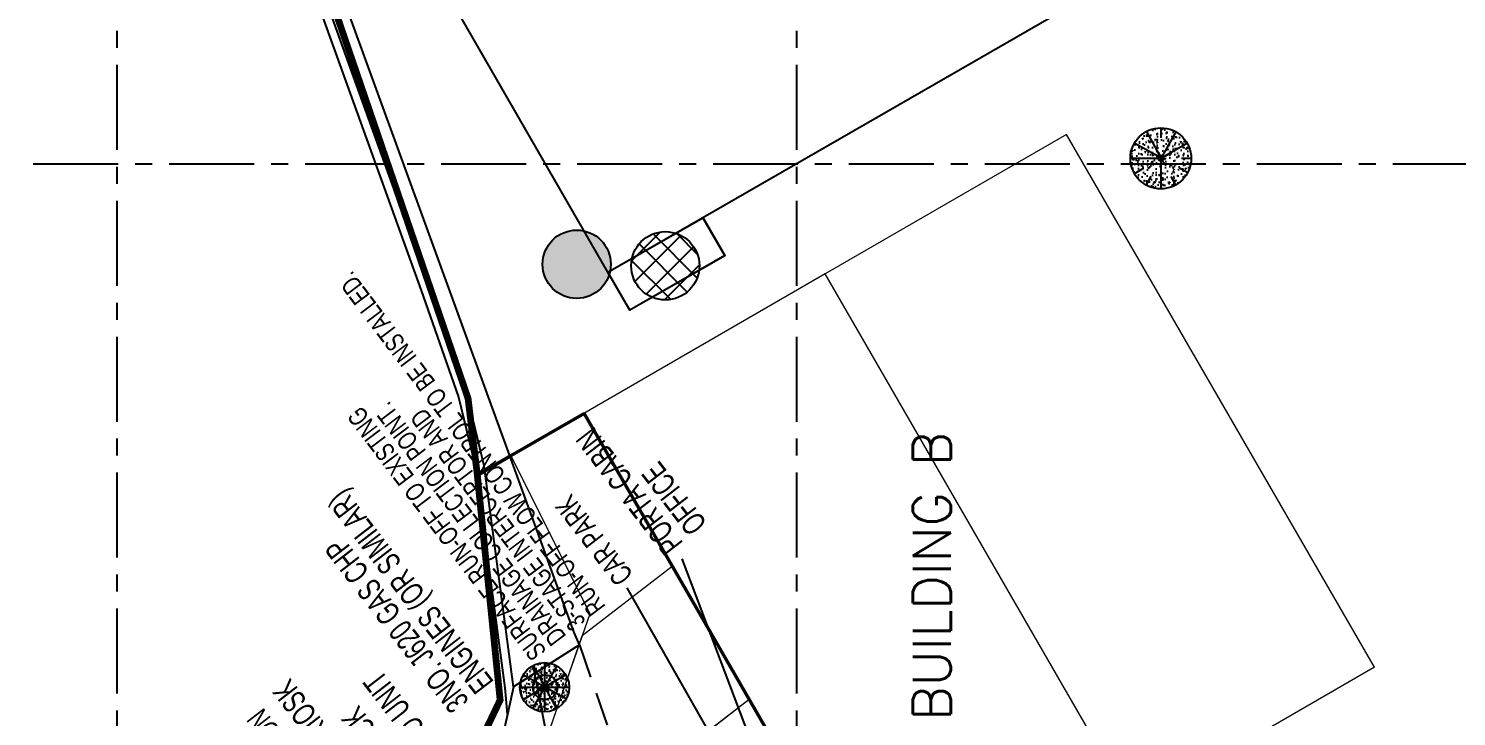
# Model space of a CAD drawing. Extents: x 380524 to 381571, y 430951 to 432014.
# Drawn here: x 380843.5 to 380948.5, y 431409.3 to 431459.9 of the extents above; entities that cross this region are included whole.
import ezdxf

# ---------------------------------------------------------------- set-up
doc = ezdxf.new("R2010")
doc.units = 0
doc.header["$LTSCALE"] = 5
doc.header["$MEASUREMENT"] = 0
doc.linetypes.add('CENTER', pattern=[2, 1.25, -0.25, 0.25, -0.25])
doc.linetypes.add('DASHED', pattern=[0.75, 0.5, -0.25])
doc.layers.get('0').update_dxf_attribs({"linetype": 'CONTINUOUS'})
for name, color, linetype in [('DRGTEXT', 4, 'CONTINUOUS'), ('FPP-TYRE SHREDDING AREA DRAINAGE', 160, 'CONTINUOUS'), ('FPRP', 251, 'CONTINUOUS'), ('G8010001', 8, 'CONTINUOUS'), ('G8010030', 8, 'CONTINUOUS'), ('G8010032', 8, 'DASHED'), ('G8010059', 4, 'CONTINUOUS'), ('G8010572', 8, 'CENTER'), ('PALIGLINIJA', 7, 'CONTINUOUS'), ('permit boundary', 80, 'CONTINUOUS')]:
    doc.layers.add(name, color=color, linetype=linetype)
doc.layers.add('ETGAS BURNLEY BOUNDARY', color=1, linetype='CONTINUOUS', lineweight=50)
doc.styles.add('ROMANS', font='ROMANS.SHX')
doc.styles.add('SLDTEXTSTYLE0', font='TXT', dxfattribs={"width": 0.75})
doc.styles.add('SLDTEXTSTYLE5', font='TXT', dxfattribs={"width": 0.7})
doc.styles.get("Standard").update_dxf_attribs({"font": 'SIMPLEX.SHX'})
doc.dimstyles.new('SLDDIMSTYLE2', dxfattribs={"dimtxt": 0, "dimasz": 3.5, "dimexe": 0, "dimexo": 0.0625, "dimgap": 0, "dimtad": 0, "dimtih": 1, "dimtoh": 1, "dimdec": 0, "dimrnd": 1e-09, "dimzin": 0, "dimdsep": 46, "dimtxsty": 'Standard', "dimsah": 1, "dimcen": 0.09, "dimadec": 0, "dimazin": 0, "dimtfac": 3.5, "dimtdec": 0, "dimtofl": 0, "dimtmove": 0, "dimatfit": 3, "dimfxl": 1, "dimfrac": 2, "dimtolj": 1, "dimtzin": 0, "dimarcsym": 0})
doc.dimstyles.new('SLDDIMSTYLE3', dxfattribs={"dimtxt": 0, "dimasz": 1.5, "dimexe": 0, "dimexo": 0.0625, "dimgap": 0, "dimtad": 0, "dimtih": 1, "dimtoh": 1, "dimdec": 0, "dimrnd": 1e-09, "dimzin": 0, "dimdsep": 46, "dimtxsty": 'Standard', "dimblk1": 'DOT', "dimblk2": 'DOT', "dimsah": 1, "dimcen": 0.09, "dimadec": 0, "dimazin": 0, "dimtfac": 1.5, "dimtdec": 0, "dimtofl": 0, "dimtmove": 0, "dimatfit": 3, "dimldrblk": 'DOT', "dimfxl": 1, "dimfrac": 2, "dimtolj": 1, "dimtzin": 0, "dimarcsym": 0})

# ---------------------------------------------------------------- blocks, each defined once
blk = doc.blocks.new('SW_NOTE_5')
at = {"layer": 'PALIGLINIJA', "color": 0, "attachment_point": 1, "style": 'SLDTEXTSTYLE5'}
for s, insert, char_height in [('PORTA CABIN', (1.7, 1.8), 3.4396), ('OFFICE', (1.82, -2.78), 3.44)]:
    blk.add_mtext(s, dxfattribs=dict(at, insert=insert, char_height=char_height))
blk = doc.blocks.new('SW_NOTE_6')
at = {"layer": 'PALIGLINIJA', "color": 0, "insert": (2.93, 1.54), "char_height": 3.175, "attachment_point": 1, "style": 'SLDTEXTSTYLE5'}
blk.add_mtext('SUBSTATION', dxfattribs=at)
blk = doc.blocks.new('SW_NOTE_7')
at = {"layer": 'PALIGLINIJA', "color": 0, "insert": (2.88, 1.81), "char_height": 3.44, "attachment_point": 1, "style": 'SLDTEXTSTYLE5'}
blk.add_mtext('CEMS KIOSK', dxfattribs=at)
blk = doc.blocks.new('SW_NOTE_8')
at = {"layer": 'PALIGLINIJA', "color": 0, "insert": (2.87, 1.79), "char_height": 3.44, "attachment_point": 1, "style": 'SLDTEXTSTYLE5'}
blk.add_mtext('STACK ', dxfattribs=at)
blk = doc.blocks.new('SW_NOTE_9')
at = {"layer": 'PALIGLINIJA', "color": 0, "insert": (2.88, 1.82), "char_height": 3.44, "attachment_point": 1, "style": 'SLDTEXTSTYLE5'}
blk.add_mtext('TO UNIT', dxfattribs=at)
blk = doc.blocks.new('SW_NOTE_10')
at = {"layer": 'PALIGLINIJA', "color": 0, "char_height": 3.4396, "attachment_point": 1, "style": 'SLDTEXTSTYLE5'}
for s, insert in [('3NO. J620 GAS CHP', (1.83, 1.66)), ('ENGINES (OR SIMILAR)', (1.83, -2.93))]:
    blk.add_mtext(s, dxfattribs=dict(at, insert=insert))
blk = doc.blocks.new('SW_NOTE_11')
at = {"layer": 'PALIGLINIJA', "color": 0, "insert": (0.51, 1.53), "char_height": 3.175, "attachment_point": 1, "style": 'SLDTEXTSTYLE5'}
blk.add_mtext('CAR PARK', dxfattribs=at)
blk = doc.blocks.new('_DOT')
at = {"color": 0, "linetype": 'ByBlock', "lineweight": -2}
blk.add_line((-0.5, 0), (-1, 0), dxfattribs=at)
at = {"color": 0, "linetype": 'ByBlock', "const_width": 0.5}
blk.add_lwpolyline([(-0.25, 0, 1), (0.25, 0, 1)], format="xyb", close=True, dxfattribs=at)
blk = doc.blocks.new('SW_NOTE_19')
at = {"layer": 'PALIGLINIJA', "color": 0, "char_height": 3.5, "attachment_point": 1, "style": 'SLDTEXTSTYLE0'}
for s, insert in [('SURFACE RUN-OFF TO EXISTING', (0.52, 1.73)), ('DRAINAGE COLLECTION POINT.', (0.52, -2.8)), ('3-STAGE INTERCEPTOR AND', (0.52, -7.32)), ('RUN-OFF FLOW CONTROL TO BE INSTALLED.', (0.52, -11.85))]:
    blk.add_mtext(s, dxfattribs=dict(at, insert=insert))

msp = doc.modelspace()

# ---------------------------------------------------------------- hatches: boundary and pattern name
at = {"layer": 'FPP-TYRE SHREDDING AREA DRAINAGE', "ltscale": 10}
h = msp.add_hatch(dxfattribs=at)
h.set_pattern_fill('AR-CONC', color=160, scale=0.105)
h.set_pattern_definition([(50, (-19023.2683, -21579.5966), (0.7531231917, -0.0658897417), [0.07875, -0.86625]), (355, (-19023.2683, -21579.5966), (-0.1456889003, 0.7898017404), [0.063, -0.693]), (100.45144446, (-19023.2055, -21579.6021), (0.6074342891, 0.7239119905), [0.0669272016, -0.7361992176]), (46.1842, (-19023.2683, -21579.3866), (1.1206033972, -0.1737952448), [0.118125, -1.299375]), (96.6356355, (-19023.1749, -21579.4011), (0.981395043, 1.0228245308), [0.100390859, -1.104299448]), (351.184164, (-19023.2683, -21579.3866), (0.9813950423, 1.0228245303), [0.0945, -1.039500001]), (21, (-19023.1633, -21579.4391), (0.6267524047, -0.4227498352), [0.07875, -0.86625]), (326, (-19023.1633, -21579.4391), (0.2554810985, 0.7614075473), [0.063, -0.693]), (71.45144474, (-19023.11105, -21579.4743), (0.8822334956, 0.33865771045), [0.0669271995, -0.7361992176]), (37.5, (-19023.26828, -21579.5966), (0.01276784808, 0.34953854652), [0, -0.6846, 0, -0.7035, 0, -0.695625]), (7.5, (-19023.26828, -21579.5966), (0.27622301431, 0.41413229748), [0, -0.4011, 0, -0.66885, 0, -0.265125]), (327.5, (-19023.50243, -21579.5966), (0.56051355798, -0.02368261532), [0, -0.2625, 0, -0.819, 0, -1.08675]), (317.5, (-19023.60743, -21579.5966), (0.6123454778, 0.10511023145), [0, -0.34125, 0, -0.5439, 0, -0.77175])])
h.paths.add_polyline_path([(380879.64, 431411.48, 1), (380883.25, 431411.48, 1)])
at = {"layer": 'G8010032', "ltscale": 10}
h = msp.add_hatch(dxfattribs=at)
h.set_pattern_fill('AR-CONC', color=160, scale=0.13)
h.set_pattern_definition([(50, (-114193.3418, -129395.70185), (0.9324382374, -0.0815777755), [0.0975, -1.0725]), (355, (-114193.3418, -129395.7019), (-0.1803767337, 0.9778497738), [0.078, -0.858]), (100.45144446, (-114193.2641, -129395.70865), (0.7520615007, 0.8962719883), [0.0828622496, -0.9114847456]), (46.1842, (-114193.3418, -129395.4419), (1.3874137299, -0.215175065), [0.14625, -1.60875]), (96.6356355, (-114193.2262, -129395.4598), (1.2150605294, 1.266354181), [0.1242934446, -1.367227888]), (351.184164, (-114193.3418, -129395.4419), (1.2150605286, 1.2663541804), [0.117, -1.2870000013]), (21, (-114193.2118, -129395.50685), (0.77597916775, -0.5234045579), [0.0975, -1.0725]), (326, (-114193.2118, -129395.5069), (0.3163099315, 0.9426950586), [0.078, -0.858]), (71.45144474, (-114193.1471, -129395.5505), (1.0922890897, 0.4192904986), [0.082862247, -0.9114847456]), (37.5, (-114193.3418, -129395.70185), (0.01580781191, 0.43276200998), [0, -0.8476, 0, -0.871, 0, -0.86125]), (7.5, (-114193.3418, -129395.70185), (0.34199039867, 0.51273522545), [0, -0.4966, 0, -0.8281, 0, -0.32825]), (327.5, (-114193.6317, -129395.70185), (0.69396916702, -0.02932133325), [0, -0.325, 0, -1.014, 0, -1.3455]), (317.5, (-114193.7617, -129395.70185), (0.75814202015, 0.13013647703), [0, -0.4225, 0, -0.6734, 0, -0.9555])])
h.paths.add_polyline_path([(380924.54, 431450.39, 1), (380929.02, 431450.39, 1)])
at = {"layer": 'G8010032'}
h = msp.add_hatch(color=256, dxfattribs=at)
h.dxf.hatch_style = 1
h.paths.add_polyline_path([(380886.32, 431442.6, 1), (380881.29, 431442.6, 1)])
at = {"layer": 'G8010032', "ltscale": 10}
h = msp.add_hatch(dxfattribs=at)
h.set_pattern_fill('ANSI37', color=256, scale=10)
h.set_pattern_definition([(45, (-177.2894, 81.2183), (-0.8838834765, 0.8838834765), []), (135, (-177.2894, 81.2183), (-0.8838834765, -0.8838834765), [])])
h.paths.add_polyline_path([(380887.82, 431442.49, 1), (380892.85, 431442.49, 1)])

# ---------------------------------------------------------------- linework, layer by layer
at = {"color": 7, "linetype": 'Continuous', "lineweight": 15}
for p, q in [((380919.84, 431452.14), (380902.09, 431441.89)), ((380942.49, 431412.95), (380919.84, 431452.14)), ((380902.09, 431441.89), (380884.34, 431431.63)), ((380924.74, 431402.69), (380902.09, 431441.89)), ((380884.33, 431431.62), (380878.97, 431428.52)), ((380890.84, 431420.37), (380884.33, 431431.62)), ((380915.59, 431377.57), (380884.34, 431431.63)), ((380878.97, 431428.52), (380884.78, 431416.87)), ((380890.84, 431420.37), (380884.22, 431415.26)), ((380890.84, 431420.37), (380896.49, 431410.59)), ((380890.84, 431420.37), (380896.54, 431410.53)), ((380884.78, 431416.87), (380879.86, 431402.79)), ((380879.88, 431402.79), (380884.22, 431415.26)), ((380942.49, 431412.95), (380924.74, 431402.69)), ((380896.49, 431410.59), (380887.05, 431403.29)), ((380896.51, 431410.57), (380887.06, 431403.27)), ((380901.55, 431401.84), (380896.49, 431410.59)), ((380896.54, 431410.53), (380896.49, 431410.59)), ((380901.55, 431401.85), (380896.51, 431410.57)), ((380896.54, 431410.53), (380896.53, 431410.52))]:
    msp.add_line(p, q, dxfattribs=at)
at = {"layer": 'ETGAS BURNLEY BOUNDARY', "color": 1, "ltscale": 10}
for p, q in [((380884.36, 431431.63), (380878.99, 431428.53)), ((380890.86, 431420.37), (380884.36, 431431.63)), ((380878.99, 431428.53), (380876.85, 431427.29)), ((380876.85, 431427.29), (380876.51, 431427.07)), ((380876.51, 431427.07), (380878.18, 431410.54)), ((380911.91, 431383.94), (380890.86, 431420.37)), ((380878.18, 431410.54), (380867.5, 431388.25))]:
    msp.add_line(p, q, dxfattribs=at)
at = {"layer": 'ETGAS BURNLEY BOUNDARY', "color": 7, "ltscale": 10, "true_color": 0xffffff}
msp.add_line((380878.99, 431428.53), (380876.85, 431427.29), dxfattribs=at)
at = {"layer": 'FPP-TYRE SHREDDING AREA DRAINAGE', "color": 160}
for p, q in [((380881.46, 431409.68), (380881.46, 431413.29)), ((380879.89, 431412.39), (380883.06, 431410.64)), ((380883.02, 431412.39), (380879.9, 431410.58)), ((380882.35, 431413.06), (380880.57, 431409.91)), ((380880.6, 431413.07), (380882.32, 431409.9)), ((380879.65, 431411.48), (380883.26, 431411.48))]:
    msp.add_line(p, q, dxfattribs=at)
at = {"layer": 'FPP-TYRE SHREDDING AREA DRAINAGE', "color": 160, "ltscale": 10}
msp.add_circle((380881.45, 431411.48), 1.81, dxfattribs=at)
at = {"layer": 'FPP-TYRE SHREDDING AREA DRAINAGE', "ltscale": 10}
msp.add_circle((380881.49, 431411.48), 0.903, dxfattribs=at)
at = {"layer": 'FPRP', "color": 160, "ltscale": 10}
msp.add_circle((380926.78, 431450.39), 2.24, dxfattribs=at)
at = {"layer": 'FPRP', "color": 250, "linetype": 'ByBlock'}
msp.add_circle((380890.33, 431442.49), 2.51, dxfattribs=at)
at = {"layer": 'G8010001', "color": 8}
msp.add_line((380886.11, 431442.02), (380869.54, 431470.79), dxfattribs=at)
at = {"layer": 'G8010001', "flags": 128}
msp.add_lwpolyline([(380886.11, 431442.02), (380940.18, 431473.17)], dxfattribs=at)
at = {"layer": 'G8010001', "ltscale": 10}
for points in [[(380886.11, 431442.02), (380893.08, 431446.04), (380894.7, 431443.25), (380887.73, 431439.22)], [(380886.11, 431442.02), (380893.09, 431446.02), (380894.7, 431443.22), (380887.72, 431439.22)]]:
    msp.add_lwpolyline(points, close=True, dxfattribs=at)
at = {"layer": 'G8010030'}
for points in [[(380879.17, 431411.52), (380877.01, 431427.76), (380875.72, 431433.08), (380872.99, 431440.88), (380846.92, 431513.28), (380843.84, 431523.87), (380844.04, 431526.62), (380843.58, 431560.91), (380859.86, 431561.38), (380860.9, 431554.91)], [(380884.01, 431414.59), (380883.63, 431415.52), (380847.75, 431514.1)], [(380884.01, 431414.59), (380879.17, 431411.52)], [(380879.17, 431411.52), (380878.71, 431409.47)], [(380878.71, 431409.47), (380877, 431401.9), (380849.8, 431373.3), (380850, 431368.4), (380872.11, 431357.35)]]:
    msp.add_lwpolyline(points, dxfattribs=at)
at = {"layer": 'G8010032', "color": 160}
for p, q in [((380927.89, 431452.34), (380925.7, 431448.45)), ((380925.73, 431452.36), (380927.86, 431448.43)), ((380926.8, 431448.16), (380926.8, 431452.63)), ((380928.73, 431451.52), (380924.86, 431449.28)), ((380924.86, 431451.51), (380928.77, 431449.36)), ((380924.56, 431450.4), (380929.03, 431450.4))]:
    msp.add_line(p, q, dxfattribs=at)
at = {"layer": 'G8010032'}
msp.add_lwpolyline([(380884.01, 431414.59), (380887.76, 431403.73), (380867.29, 431386.49), (380865.28, 431384.9), (380873.69, 431372.87), (380875, 431371.2), (380876.3, 431369.6)], dxfattribs=at)
at = {"layer": 'G8010032', "linetype": 'ByBlock'}
msp.add_circle((380883.81, 431442.6), 2.51, dxfattribs=at)
at = {"layer": 'G8010059'}
msp.add_lwpolyline([(380878.71, 431409.47), (380878.7, 431409.8), (380878.55, 431411.44), (380876.39, 431427.64), (380875.12, 431432.9), (380872.4, 431440.67), (380851.73, 431498.05)], dxfattribs=at)
at = {"layer": 'G8010572', "flags": 128}
for points in [[(380850, 430951.02), (380850, 431973.67)], [(380900, 430951.02), (380900, 431973.67)], [(380523.84, 431450), (381478.62, 431450)]]:
    msp.add_lwpolyline(points, dxfattribs=at)
at = {"layer": 'permit boundary', "const_width": 0.5, "flags": 128}
msp.add_lwpolyline([(381053.33, 431316.07), (381026.08, 431291.3), (380998.43, 431279.05, -0.374477), (380995.83, 431279.38), (380965.24, 431313.5), (380931.12, 431300.92, -0.289883), (380929.03, 431301.37), (380902.93, 431326.95), (380872.49, 431357.15), (380880.87, 431364.62), (380866.28, 431385.7), (380878.18, 431410.54), (380876.48, 431427.29), (380875.82, 431432.73), (380844.53, 431524.08)], format="xyb", dxfattribs=at)

# ---------------------------------------------------------------- block references
at = {"layer": 'PALIGLINIJA', "color": 7}
for name, p, xscale, yscale, zscale, rotation in [('SW_NOTE_19', (380881.21, 431413.55), 0.4, 0.4, 0.4, 127.0869827212318), ('SW_NOTE_5', (380891.56, 431420.92), 0.4999999999999999, 0.4999999999999999, 0.4999999999999999, 127.6813578695038), ('SW_NOTE_10', (380875.81, 431409.21), 0.4999999999999999, 0.4999999999999999, 0.4999999999999999, 127.6813578695038), ('SW_NOTE_11', (380887.54, 431419.06), 0.4999999999999999, 0.4999999999999999, 0.4999999999999999, 127.6813578695038), ('SW_NOTE_7', (380869.07, 431402.64), 0.4999999999999999, 0.4999999999999999, 0.4999999999999999, 127.6813578695038), ('SW_NOTE_9', (380873.56, 431406.11), 0.4999999999999999, 0.4999999999999999, 0.4999999999999999, 127.6813578695038), ('SW_NOTE_8', (380871.26, 431404.33), 0.4999999999999999, 0.4999999999999999, 0.4999999999999999, 127.6813578695038), ('SW_NOTE_6', (380866.77, 431400.87), 0.4999999999999999, 0.4999999999999999, 0.4999999999999999, 127.6813578695038)]:
    msp.add_blockref(name, p, dxfattribs=dict(at, xscale=xscale, yscale=yscale, zscale=zscale, rotation=rotation))

# ---------------------------------------------------------------- texts
at = {"layer": 'DRGTEXT', "insert": (380908.54, 431406.92), "char_height": 2.8, "width": 25.4586, "attachment_point": 1, "rotation": 90, "style": 'ROMANS'}
msp.add_mtext('\\pxqc;BUILDING B', dxfattribs=at)

# ---------------------------------------------------------------- leaders
at = {"layer": 'PALIGLINIJA', "color": 7}
for points, dimstyle in [([(380898, 431403.94), (380891.56, 431420.92)], 'SLDDIMSTYLE2'), ([(380902.78, 431391.93), (380887.53, 431418.8)], 'SLDDIMSTYLE3'), ([(380882.2, 431404.98), (380880.6, 431413.07)], 'SLDDIMSTYLE2')]:
    msp.add_leader(points, dimstyle=dimstyle, dxfattribs=at)

doc.saveas('drawing.dxf')
